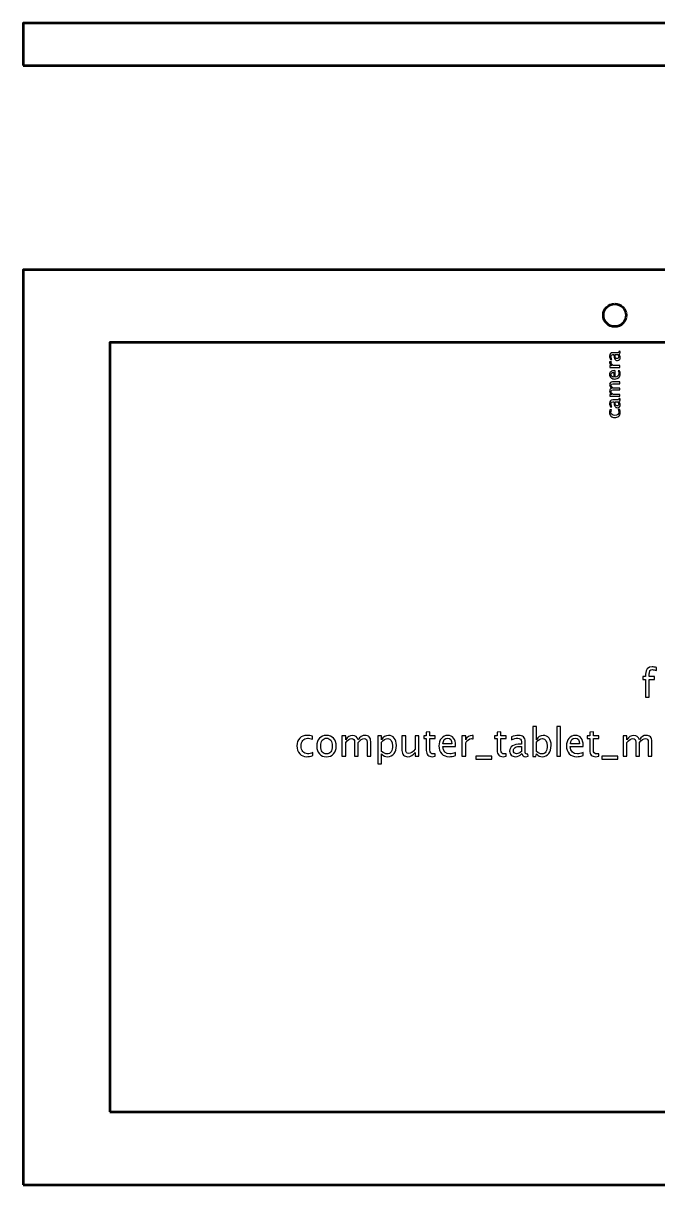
# Model space of a CAD drawing. Header units: centimetres. Extents: x -69 to 69, y -115 to 104.
# Drawn here: x -58.1 to -44.15, y 25.95 to 51.47 of the extents above; entities that cross this region are included whole.
import ezdxf

# ---------------------------------------------------------------- set-up
doc = ezdxf.new("R2010")
doc.units = ezdxf.units.CM
doc.header["$MEASUREMENT"] = 0
doc.layers.add('Layer 1', color=7, linetype='Continuous')

msp = doc.modelspace()

# ---------------------------------------------------------------- linework, layer by layer
at = {"layer": 'Layer 1', "lineweight": 53}
for points in [[(-58.1, 50.535), (-28.9, 50.535), (-28.9, 51.465), (-58.1, 51.465), (-58.1, 50.535)], [(-58.1, 25.95), (-28.9, 25.95), (-28.9, 46.05), (-58.1, 46.05), (-58.1, 25.95)], [(-56.2, 27.55), (-30.8, 27.55), (-30.8, 44.45), (-56.2, 44.45), (-56.2, 27.55)]]:
    msp.add_lwpolyline(points, close=True, dxfattribs=at)
msp.add_ellipse((-45.1, 45.05), major_axis=(0, 0.25), ratio=1, dxfattribs=at)
at = {"layer": 'Layer 1'}
for points, knots in [([(-45.0128, 44.19222), (-44.99037, 44.16781), (-44.97915, 44.14431), (-44.97915, 44.12173), (-44.97915, 44.12173), (-44.97915, 44.10318), (-44.98494, 44.08773), (-44.99658, 44.07552), (-44.99658, 44.07552), (-45.00822, 44.06324), (-45.02289, 44.05711), (-45.0406, 44.05711), (-45.0406, 44.05711), (-45.06509, 44.05711), (-45.08392, 44.06741), (-45.09705, 44.08801), (-45.09705, 44.08801), (-45.11017, 44.10861), (-45.11673, 44.13817), (-45.11673, 44.1767), (-45.11673, 44.1767), (-45.11673, 44.1767), (-45.11673, 44.18622), (-45.11673, 44.18622), (-45.11673, 44.18622), (-45.11673, 44.18622), (-45.14375, 44.18622), (-45.14375, 44.18622), (-45.14375, 44.18622), (-45.16979, 44.18622), (-45.18277, 44.17268), (-45.18277, 44.14551), (-45.18277, 44.14551), (-45.18277, 44.12449), (-45.17614, 44.10149), (-45.16288, 44.07658), (-45.16288, 44.07658), (-45.16288, 44.07658), (-45.19632, 44.07658), (-45.19632, 44.07658), (-45.19632, 44.07658), (-45.20761, 44.10396), (-45.21325, 44.12978), (-45.21325, 44.15398), (-45.21325, 44.15398), (-45.21325, 44.17888), (-45.20761, 44.1973), (-45.19625, 44.20908), (-45.19625, 44.20908), (-45.18489, 44.22094), (-45.16739, 44.22686), (-45.14375, 44.22686), (-45.14375, 44.22686), (-45.14375, 44.22686), (-45.04237, 44.22686), (-45.04237, 44.22686), (-45.04237, 44.22686), (-45.01915, 44.22686), (-45.00751, 44.23399), (-45.00751, 44.24831), (-45.00751, 44.24831), (-45.00751, 44.25007), (-45.0078, 44.25268), (-45.00836, 44.25614), (-45.00836, 44.25614), (-45.00836, 44.25614), (-44.98578, 44.25903), (-44.98578, 44.25903), (-44.98578, 44.25903), (-44.98134, 44.24979), (-44.97915, 44.23963), (-44.97915, 44.22848), (-44.97915, 44.22848), (-44.97915, 44.20951), (-44.99037, 44.19744), (-45.0128, 44.19222)], [0, 0, 0, 0, 0.05, 0.05, 0.05, 0.05, 0.1, 0.1, 0.1, 0.1, 0.15, 0.15, 0.15, 0.15, 0.2, 0.2, 0.2, 0.2, 0.25, 0.25, 0.25, 0.25, 0.3, 0.3, 0.3, 0.3, 0.35, 0.35, 0.35, 0.35, 0.4, 0.4, 0.4, 0.4, 0.45, 0.45, 0.45, 0.45, 0.5, 0.5, 0.5, 0.5, 0.55, 0.55, 0.55, 0.55, 0.6, 0.6, 0.6, 0.6, 0.65, 0.65, 0.65, 0.65, 0.7, 0.7, 0.7, 0.7, 0.75, 0.75, 0.75, 0.75, 0.8, 0.8, 0.8, 0.8, 0.85, 0.85, 0.85, 0.85, 0.9, 0.9, 0.9, 0.9, 1, 1, 1, 1]), ([(-45.03496, 44.18622), (-45.03496, 44.18622), (-45.0926, 44.18622), (-45.0926, 44.18622), (-45.0926, 44.18622), (-45.0926, 44.18622), (-45.09303, 44.17317), (-45.09303, 44.17317), (-45.09303, 44.17317), (-45.09303, 44.15059), (-45.08886, 44.13239), (-45.08054, 44.11849), (-45.08054, 44.11849), (-45.07214, 44.10466), (-45.06106, 44.09775), (-45.04724, 44.09775), (-45.04724, 44.09775), (-45.03757, 44.09775), (-45.02931, 44.1012), (-45.02261, 44.10805), (-45.02261, 44.10805), (-45.01591, 44.11496), (-45.01259, 44.12336), (-45.01259, 44.13331), (-45.01259, 44.13331), (-45.01259, 44.15024), (-45.02007, 44.16788), (-45.03496, 44.18622)], [0, 0, 0, 0, 0.125, 0.125, 0.125, 0.125, 0.25, 0.25, 0.25, 0.25, 0.375, 0.375, 0.375, 0.375, 0.5, 0.5, 0.5, 0.5, 0.625, 0.625, 0.625, 0.625, 0.75, 0.75, 0.75, 0.75, 1, 1, 1, 1]), ([(-44.98423, 43.90337), (-44.98423, 43.90337), (-45.20859, 43.90337), (-45.20859, 43.90337), (-45.20859, 43.90337), (-45.20859, 43.90337), (-45.20859, 43.94401), (-45.20859, 43.94401), (-45.20859, 43.94401), (-45.20859, 43.94401), (-45.16619, 43.94401), (-45.16619, 43.94401), (-45.16619, 43.94401), (-45.19759, 43.96017), (-45.21325, 43.98359), (-45.21325, 44.01435), (-45.21325, 44.01435), (-45.21325, 44.01852), (-45.2129, 44.02289), (-45.21219, 44.02741), (-45.21219, 44.02741), (-45.21219, 44.02741), (-45.17416, 44.02741), (-45.17416, 44.02741), (-45.17416, 44.02741), (-45.17649, 44.02035), (-45.17769, 44.01414), (-45.17769, 44.00878), (-45.17769, 44.00878), (-45.17769, 43.98296), (-45.16245, 43.96137), (-45.1319, 43.94401), (-45.1319, 43.94401), (-45.1319, 43.94401), (-44.98423, 43.94401), (-44.98423, 43.94401), (-44.98423, 43.94401), (-44.98423, 43.94401), (-44.98423, 43.90337), (-44.98423, 43.90337)], [0, 0, 0, 0, 0.09090909, 0.09090909, 0.09090909, 0.09090909, 0.18181818, 0.18181818, 0.18181818, 0.18181818, 0.27272727, 0.27272727, 0.27272727, 0.27272727, 0.36363636, 0.36363636, 0.36363636, 0.36363636, 0.45454545, 0.45454545, 0.45454545, 0.45454545, 0.54545455, 0.54545455, 0.54545455, 0.54545455, 0.63636364, 0.63636364, 0.63636364, 0.63636364, 0.72727273, 0.72727273, 0.72727273, 0.72727273, 0.81818182, 0.81818182, 0.81818182, 0.81818182, 1, 1, 1, 1]), ([(-44.99143, 43.83218), (-44.98324, 43.80487), (-44.97915, 43.78152), (-44.97915, 43.76204), (-44.97915, 43.76204), (-44.97915, 43.72881), (-44.99016, 43.70179), (-45.0121, 43.68098), (-45.0121, 43.68098), (-45.03404, 43.66016), (-45.06248, 43.64972), (-45.09747, 43.64972), (-45.09747, 43.64972), (-45.13141, 43.64972), (-45.15928, 43.65889), (-45.18108, 43.67731), (-45.18108, 43.67731), (-45.20281, 43.69572), (-45.21367, 43.71929), (-45.21367, 43.748), (-45.21367, 43.748), (-45.21367, 43.77517), (-45.20401, 43.79619), (-45.18468, 43.81101), (-45.18468, 43.81101), (-45.16534, 43.82583), (-45.13797, 43.83323), (-45.10248, 43.83323), (-45.10248, 43.83323), (-45.10248, 43.83323), (-45.09006, 43.83302), (-45.09006, 43.83302), (-45.09006, 43.83302), (-45.09006, 43.83302), (-45.09006, 43.69121), (-45.09006, 43.69121), (-45.09006, 43.69121), (-45.03644, 43.69713), (-45.00963, 43.72331), (-45.00963, 43.76966), (-45.00963, 43.76966), (-45.00963, 43.78667), (-45.01443, 43.80748), (-45.02402, 43.83218), (-45.02402, 43.83218), (-45.02402, 43.83218), (-44.99143, 43.83218), (-44.99143, 43.83218)], [0, 0, 0, 0, 0.07692308, 0.07692308, 0.07692308, 0.07692308, 0.15384615, 0.15384615, 0.15384615, 0.15384615, 0.23076923, 0.23076923, 0.23076923, 0.23076923, 0.30769231, 0.30769231, 0.30769231, 0.30769231, 0.38461538, 0.38461538, 0.38461538, 0.38461538, 0.46153846, 0.46153846, 0.46153846, 0.46153846, 0.53846154, 0.53846154, 0.53846154, 0.53846154, 0.61538462, 0.61538462, 0.61538462, 0.61538462, 0.69230769, 0.69230769, 0.69230769, 0.69230769, 0.76923077, 0.76923077, 0.76923077, 0.76923077, 0.84615385, 0.84615385, 0.84615385, 0.84615385, 1, 1, 1, 1]), ([(-45.12054, 43.69332), (-45.12054, 43.69332), (-45.12054, 43.79238), (-45.12054, 43.79238), (-45.12054, 43.79238), (-45.16231, 43.79238), (-45.1832, 43.77679), (-45.1832, 43.74567), (-45.1832, 43.74567), (-45.1832, 43.71435), (-45.16231, 43.69692), (-45.12054, 43.69332)], [0, 0, 0, 0, 0.25, 0.25, 0.25, 0.25, 0.5, 0.5, 0.5, 0.5, 1, 1, 1, 1]), ([(-44.98423, 43.27225), (-44.98423, 43.27225), (-45.20859, 43.27225), (-45.20859, 43.27225), (-45.20859, 43.27225), (-45.20859, 43.27225), (-45.20859, 43.31289), (-45.20859, 43.31289), (-45.20859, 43.31289), (-45.20859, 43.31289), (-45.16619, 43.31289), (-45.16619, 43.31289), (-45.16619, 43.31289), (-45.19759, 43.33272), (-45.21325, 43.35812), (-45.21325, 43.38923), (-45.21325, 43.38923), (-45.21325, 43.41922), (-45.19759, 43.43961), (-45.16619, 43.45047), (-45.16619, 43.45047), (-45.19787, 43.46973), (-45.21367, 43.49485), (-45.21367, 43.52568), (-45.21367, 43.52568), (-45.21367, 43.54537), (-45.20789, 43.56068), (-45.19625, 43.57161), (-45.19625, 43.57161), (-45.18461, 43.58255), (-45.16831, 43.58805), (-45.14735, 43.58805), (-45.14735, 43.58805), (-45.14735, 43.58805), (-44.98423, 43.58805), (-44.98423, 43.58805), (-44.98423, 43.58805), (-44.98423, 43.58805), (-44.98423, 43.54741), (-44.98423, 43.54741), (-44.98423, 43.54741), (-44.98423, 43.54741), (-45.14065, 43.54741), (-45.14065, 43.54741), (-45.14065, 43.54741), (-45.16619, 43.54741), (-45.17896, 43.53725), (-45.17896, 43.51693), (-45.17896, 43.51693), (-45.17896, 43.49584), (-45.16407, 43.47368), (-45.13423, 43.45047), (-45.13423, 43.45047), (-45.13423, 43.45047), (-44.98423, 43.45047), (-44.98423, 43.45047), (-44.98423, 43.45047), (-44.98423, 43.45047), (-44.98423, 43.40983), (-44.98423, 43.40983), (-44.98423, 43.40983), (-44.98423, 43.40983), (-45.14079, 43.40983), (-45.14079, 43.40983), (-45.14079, 43.40983), (-45.16654, 43.40983), (-45.17939, 43.39953), (-45.17939, 43.37886), (-45.17939, 43.37886), (-45.17939, 43.35833), (-45.16443, 43.33631), (-45.13444, 43.31289), (-45.13444, 43.31289), (-45.13444, 43.31289), (-44.98423, 43.31289), (-44.98423, 43.31289), (-44.98423, 43.31289), (-44.98423, 43.31289), (-44.98423, 43.27225), (-44.98423, 43.27225)], [0, 0, 0, 0, 0.04761905, 0.04761905, 0.04761905, 0.04761905, 0.0952381, 0.0952381, 0.0952381, 0.0952381, 0.14285714, 0.14285714, 0.14285714, 0.14285714, 0.19047619, 0.19047619, 0.19047619, 0.19047619, 0.23809524, 0.23809524, 0.23809524, 0.23809524, 0.28571429, 0.28571429, 0.28571429, 0.28571429, 0.33333333, 0.33333333, 0.33333333, 0.33333333, 0.38095238, 0.38095238, 0.38095238, 0.38095238, 0.42857143, 0.42857143, 0.42857143, 0.42857143, 0.47619048, 0.47619048, 0.47619048, 0.47619048, 0.52380952, 0.52380952, 0.52380952, 0.52380952, 0.57142857, 0.57142857, 0.57142857, 0.57142857, 0.61904762, 0.61904762, 0.61904762, 0.61904762, 0.66666667, 0.66666667, 0.66666667, 0.66666667, 0.71428571, 0.71428571, 0.71428571, 0.71428571, 0.76190476, 0.76190476, 0.76190476, 0.76190476, 0.80952381, 0.80952381, 0.80952381, 0.80952381, 0.85714286, 0.85714286, 0.85714286, 0.85714286, 0.9047619, 0.9047619, 0.9047619, 0.9047619, 1, 1, 1, 1]), ([(-45.0128, 43.15414), (-44.99037, 43.12973), (-44.97915, 43.10623), (-44.97915, 43.08365), (-44.97915, 43.08365), (-44.97915, 43.0651), (-44.98494, 43.04965), (-44.99658, 43.03744), (-44.99658, 43.03744), (-45.00822, 43.02516), (-45.02289, 43.01903), (-45.0406, 43.01903), (-45.0406, 43.01903), (-45.06509, 43.01903), (-45.08392, 43.02933), (-45.09705, 43.04993), (-45.09705, 43.04993), (-45.11017, 43.07053), (-45.11673, 43.10009), (-45.11673, 43.13862), (-45.11673, 43.13862), (-45.11673, 43.13862), (-45.11673, 43.14814), (-45.11673, 43.14814), (-45.11673, 43.14814), (-45.11673, 43.14814), (-45.14375, 43.14814), (-45.14375, 43.14814), (-45.14375, 43.14814), (-45.16979, 43.14814), (-45.18277, 43.1346), (-45.18277, 43.10743), (-45.18277, 43.10743), (-45.18277, 43.08641), (-45.17614, 43.06341), (-45.16288, 43.0385), (-45.16288, 43.0385), (-45.16288, 43.0385), (-45.19632, 43.0385), (-45.19632, 43.0385), (-45.19632, 43.0385), (-45.20761, 43.06588), (-45.21325, 43.0917), (-45.21325, 43.1159), (-45.21325, 43.1159), (-45.21325, 43.1408), (-45.20761, 43.15922), (-45.19625, 43.171), (-45.19625, 43.171), (-45.18489, 43.18286), (-45.16739, 43.18878), (-45.14375, 43.18878), (-45.14375, 43.18878), (-45.14375, 43.18878), (-45.04237, 43.18878), (-45.04237, 43.18878), (-45.04237, 43.18878), (-45.01915, 43.18878), (-45.00751, 43.19591), (-45.00751, 43.21023), (-45.00751, 43.21023), (-45.00751, 43.21199), (-45.0078, 43.2146), (-45.00836, 43.21806), (-45.00836, 43.21806), (-45.00836, 43.21806), (-44.98578, 43.22095), (-44.98578, 43.22095), (-44.98578, 43.22095), (-44.98134, 43.21171), (-44.97915, 43.20155), (-44.97915, 43.1904), (-44.97915, 43.1904), (-44.97915, 43.17143), (-44.99037, 43.15936), (-45.0128, 43.15414)], [0, 0, 0, 0, 0.05, 0.05, 0.05, 0.05, 0.1, 0.1, 0.1, 0.1, 0.15, 0.15, 0.15, 0.15, 0.2, 0.2, 0.2, 0.2, 0.25, 0.25, 0.25, 0.25, 0.3, 0.3, 0.3, 0.3, 0.35, 0.35, 0.35, 0.35, 0.4, 0.4, 0.4, 0.4, 0.45, 0.45, 0.45, 0.45, 0.5, 0.5, 0.5, 0.5, 0.55, 0.55, 0.55, 0.55, 0.6, 0.6, 0.6, 0.6, 0.65, 0.65, 0.65, 0.65, 0.7, 0.7, 0.7, 0.7, 0.75, 0.75, 0.75, 0.75, 0.8, 0.8, 0.8, 0.8, 0.85, 0.85, 0.85, 0.85, 0.9, 0.9, 0.9, 0.9, 1, 1, 1, 1]), ([(-45.03496, 43.14814), (-45.03496, 43.14814), (-45.0926, 43.14814), (-45.0926, 43.14814), (-45.0926, 43.14814), (-45.0926, 43.14814), (-45.09303, 43.13509), (-45.09303, 43.13509), (-45.09303, 43.13509), (-45.09303, 43.11251), (-45.08886, 43.09431), (-45.08054, 43.08041), (-45.08054, 43.08041), (-45.07214, 43.06658), (-45.06106, 43.05967), (-45.04724, 43.05967), (-45.04724, 43.05967), (-45.03757, 43.05967), (-45.02931, 43.06312), (-45.02261, 43.06997), (-45.02261, 43.06997), (-45.01591, 43.07688), (-45.01259, 43.08528), (-45.01259, 43.09523), (-45.01259, 43.09523), (-45.01259, 43.11216), (-45.02007, 43.1298), (-45.03496, 43.14814)], [0, 0, 0, 0, 0.125, 0.125, 0.125, 0.125, 0.25, 0.25, 0.25, 0.25, 0.375, 0.375, 0.375, 0.375, 0.5, 0.5, 0.5, 0.5, 0.625, 0.625, 0.625, 0.625, 0.75, 0.75, 0.75, 0.75, 1, 1, 1, 1]), ([(-44.991, 42.97747), (-44.9831, 42.95115), (-44.97915, 42.92843), (-44.97915, 42.90931), (-44.97915, 42.90931), (-44.97915, 42.87897), (-44.99037, 42.85385), (-45.01273, 42.83389), (-45.01273, 42.83389), (-45.03517, 42.81392), (-45.06346, 42.8039), (-45.09754, 42.8039), (-45.09754, 42.8039), (-45.13395, 42.8039), (-45.16238, 42.81378), (-45.1827, 42.83353), (-45.1827, 42.83353), (-45.20309, 42.85329), (-45.21325, 42.88088), (-45.21325, 42.91629), (-45.21325, 42.91629), (-45.21325, 42.93372), (-45.21085, 42.95334), (-45.20605, 42.97493), (-45.20605, 42.97493), (-45.20605, 42.97493), (-45.17177, 42.97493), (-45.17177, 42.97493), (-45.17177, 42.97493), (-45.17854, 42.95199), (-45.18193, 42.9333), (-45.18193, 42.9189), (-45.18193, 42.9189), (-45.18193, 42.89802), (-45.17409, 42.8813), (-45.1585, 42.86881), (-45.1585, 42.86881), (-45.14291, 42.85632), (-45.12209, 42.85004), (-45.09613, 42.85004), (-45.09613, 42.85004), (-45.07094, 42.85004), (-45.05062, 42.85653), (-45.03503, 42.86945), (-45.03503, 42.86945), (-45.01951, 42.88236), (-45.01175, 42.89922), (-45.01175, 42.92017), (-45.01175, 42.92017), (-45.01175, 42.93873), (-45.01654, 42.95778), (-45.02614, 42.97747), (-45.02614, 42.97747), (-45.02614, 42.97747), (-44.991, 42.97747), (-44.991, 42.97747)], [0, 0, 0, 0, 0.06666667, 0.06666667, 0.06666667, 0.06666667, 0.13333333, 0.13333333, 0.13333333, 0.13333333, 0.2, 0.2, 0.2, 0.2, 0.26666667, 0.26666667, 0.26666667, 0.26666667, 0.33333333, 0.33333333, 0.33333333, 0.33333333, 0.4, 0.4, 0.4, 0.4, 0.46666667, 0.46666667, 0.46666667, 0.46666667, 0.53333333, 0.53333333, 0.53333333, 0.53333333, 0.6, 0.6, 0.6, 0.6, 0.66666667, 0.66666667, 0.66666667, 0.66666667, 0.73333333, 0.73333333, 0.73333333, 0.73333333, 0.8, 0.8, 0.8, 0.8, 0.86666667, 0.86666667, 0.86666667, 0.86666667, 1, 1, 1, 1]), ([(-44.42153, 36.6638), (-44.42153, 36.6638), (-44.42153, 37.05157), (-44.42153, 37.05157), (-44.42153, 37.05157), (-44.42153, 37.05157), (-44.48517, 37.05157), (-44.48517, 37.05157), (-44.48517, 37.05157), (-44.48517, 37.05157), (-44.48517, 37.11254), (-44.48517, 37.11254), (-44.48517, 37.11254), (-44.48517, 37.11254), (-44.42153, 37.11254), (-44.42153, 37.11254), (-44.42153, 37.11254), (-44.42153, 37.11254), (-44.42153, 37.1663), (-44.42153, 37.1663), (-44.42153, 37.1663), (-44.42153, 37.27326), (-44.3727, 37.32674), (-44.27506, 37.32674), (-44.27506, 37.32674), (-44.24768, 37.32674), (-44.21664, 37.32223), (-44.18192, 37.3132), (-44.18192, 37.3132), (-44.18192, 37.3132), (-44.18192, 37.248), (-44.18192, 37.248), (-44.18192, 37.248), (-44.21875, 37.25986), (-44.24824, 37.26578), (-44.2704, 37.26578), (-44.2704, 37.26578), (-44.29735, 37.26578), (-44.3157, 37.25943), (-44.32543, 37.24659), (-44.32543, 37.24659), (-44.33531, 37.23375), (-44.34025, 37.2099), (-44.34025, 37.17505), (-44.34025, 37.17505), (-44.34025, 37.17505), (-44.34025, 37.11254), (-44.34025, 37.11254), (-44.34025, 37.11254), (-44.34025, 37.11254), (-44.2275, 37.11254), (-44.2275, 37.11254), (-44.2275, 37.11254), (-44.2275, 37.11254), (-44.2275, 37.05157), (-44.2275, 37.05157), (-44.2275, 37.05157), (-44.2275, 37.05157), (-44.34025, 37.05157), (-44.34025, 37.05157), (-44.34025, 37.05157), (-44.34025, 37.05157), (-44.34025, 36.6638), (-44.34025, 36.6638), (-44.34025, 36.6638), (-44.34025, 36.6638), (-44.42153, 36.6638), (-44.42153, 36.6638)], [0, 0, 0, 0, 0.05555556, 0.05555556, 0.05555556, 0.05555556, 0.11111111, 0.11111111, 0.11111111, 0.11111111, 0.16666667, 0.16666667, 0.16666667, 0.16666667, 0.22222222, 0.22222222, 0.22222222, 0.22222222, 0.27777778, 0.27777778, 0.27777778, 0.27777778, 0.33333333, 0.33333333, 0.33333333, 0.33333333, 0.38888889, 0.38888889, 0.38888889, 0.38888889, 0.44444444, 0.44444444, 0.44444444, 0.44444444, 0.5, 0.5, 0.5, 0.5, 0.55555556, 0.55555556, 0.55555556, 0.55555556, 0.61111111, 0.61111111, 0.61111111, 0.61111111, 0.66666667, 0.66666667, 0.66666667, 0.66666667, 0.72222222, 0.72222222, 0.72222222, 0.72222222, 0.77777778, 0.77777778, 0.77777778, 0.77777778, 0.83333333, 0.83333333, 0.83333333, 0.83333333, 0.88888889, 0.88888889, 0.88888889, 0.88888889, 1, 1, 1, 1]), ([(-46.90278, 35.35768), (-46.90278, 35.35768), (-46.90278, 36.01554), (-46.90278, 36.01554), (-46.90278, 36.01554), (-46.90278, 36.01554), (-46.8215, 36.01554), (-46.8215, 36.01554), (-46.8215, 36.01554), (-46.8215, 36.01554), (-46.8215, 35.72669), (-46.8215, 35.72669), (-46.8215, 35.72669), (-46.7882, 35.78948), (-46.7381, 35.82081), (-46.67136, 35.82081), (-46.67136, 35.82081), (-46.61731, 35.82081), (-46.57484, 35.80119), (-46.54379, 35.76182), (-46.54379, 35.76182), (-46.51275, 35.72245), (-46.49722, 35.66869), (-46.49722, 35.60053), (-46.49722, 35.60053), (-46.49722, 35.52631), (-46.51486, 35.46634), (-46.55, 35.4209), (-46.55, 35.4209), (-46.58514, 35.37532), (-46.63142, 35.3526), (-46.68871, 35.3526), (-46.68871, 35.3526), (-46.74191, 35.3526), (-46.78622, 35.37292), (-46.8215, 35.4137), (-46.8215, 35.4137), (-46.8215, 35.4137), (-46.83138, 35.35768), (-46.83138, 35.35768), (-46.83138, 35.35768), (-46.83138, 35.35768), (-46.90278, 35.35768), (-46.90278, 35.35768)], [0, 0, 0, 0, 0.08333333, 0.08333333, 0.08333333, 0.08333333, 0.16666667, 0.16666667, 0.16666667, 0.16666667, 0.25, 0.25, 0.25, 0.25, 0.33333333, 0.33333333, 0.33333333, 0.33333333, 0.41666667, 0.41666667, 0.41666667, 0.41666667, 0.5, 0.5, 0.5, 0.5, 0.58333333, 0.58333333, 0.58333333, 0.58333333, 0.66666667, 0.66666667, 0.66666667, 0.66666667, 0.75, 0.75, 0.75, 0.75, 0.83333333, 0.83333333, 0.83333333, 0.83333333, 1, 1, 1, 1]), ([(-46.36994, 35.36276), (-46.36994, 35.36276), (-46.36994, 36.01554), (-46.36994, 36.01554), (-46.36994, 36.01554), (-46.36994, 36.01554), (-46.28866, 36.01554), (-46.28866, 36.01554), (-46.28866, 36.01554), (-46.28866, 36.01554), (-46.28866, 35.36276), (-46.28866, 35.36276), (-46.28866, 35.36276), (-46.28866, 35.36276), (-46.36994, 35.36276), (-46.36994, 35.36276)], [0, 0, 0, 0, 0.2, 0.2, 0.2, 0.2, 0.4, 0.4, 0.4, 0.4, 0.6, 0.6, 0.6, 0.6, 1, 1, 1, 1]), ([(-51.73615, 35.37631), (-51.78878, 35.3605), (-51.83422, 35.3526), (-51.87246, 35.3526), (-51.87246, 35.3526), (-51.93314, 35.3526), (-51.98337, 35.37504), (-52.02331, 35.41977), (-52.02331, 35.41977), (-52.06324, 35.46464), (-52.08328, 35.52123), (-52.08328, 35.58939), (-52.08328, 35.58939), (-52.08328, 35.6622), (-52.06352, 35.71907), (-52.02401, 35.75971), (-52.02401, 35.75971), (-51.9845, 35.80049), (-51.92933, 35.82081), (-51.85849, 35.82081), (-51.85849, 35.82081), (-51.82363, 35.82081), (-51.78441, 35.81601), (-51.74123, 35.80642), (-51.74123, 35.80642), (-51.74123, 35.80642), (-51.74123, 35.73783), (-51.74123, 35.73783), (-51.74123, 35.73783), (-51.78709, 35.75138), (-51.82448, 35.75815), (-51.85327, 35.75815), (-51.85327, 35.75815), (-51.89504, 35.75815), (-51.92848, 35.74249), (-51.95346, 35.71131), (-51.95346, 35.71131), (-51.97843, 35.68012), (-51.99099, 35.63849), (-51.99099, 35.58656), (-51.99099, 35.58656), (-51.99099, 35.53619), (-51.97801, 35.49555), (-51.95219, 35.46436), (-51.95219, 35.46436), (-51.92636, 35.43332), (-51.89264, 35.41779), (-51.85073, 35.41779), (-51.85073, 35.41779), (-51.81362, 35.41779), (-51.77552, 35.42739), (-51.73615, 35.44658), (-51.73615, 35.44658), (-51.73615, 35.44658), (-51.73615, 35.37631), (-51.73615, 35.37631)], [0, 0, 0, 0, 0.06666667, 0.06666667, 0.06666667, 0.06666667, 0.13333333, 0.13333333, 0.13333333, 0.13333333, 0.2, 0.2, 0.2, 0.2, 0.26666667, 0.26666667, 0.26666667, 0.26666667, 0.33333333, 0.33333333, 0.33333333, 0.33333333, 0.4, 0.4, 0.4, 0.4, 0.46666667, 0.46666667, 0.46666667, 0.46666667, 0.53333333, 0.53333333, 0.53333333, 0.53333333, 0.6, 0.6, 0.6, 0.6, 0.66666667, 0.66666667, 0.66666667, 0.66666667, 0.73333333, 0.73333333, 0.73333333, 0.73333333, 0.8, 0.8, 0.8, 0.8, 0.86666667, 0.86666667, 0.86666667, 0.86666667, 1, 1, 1, 1]), ([(-51.43543, 35.3526), (-51.50133, 35.3526), (-51.55354, 35.37363), (-51.59193, 35.41568), (-51.59193, 35.41568), (-51.63045, 35.45773), (-51.64964, 35.51488), (-51.64964, 35.58699), (-51.64964, 35.58699), (-51.64964, 35.65895), (-51.63045, 35.71596), (-51.59193, 35.75787), (-51.59193, 35.75787), (-51.55354, 35.79978), (-51.50133, 35.82081), (-51.43543, 35.82081), (-51.43543, 35.82081), (-51.36953, 35.82081), (-51.31732, 35.79978), (-51.27894, 35.75787), (-51.27894, 35.75787), (-51.24042, 35.71596), (-51.22122, 35.65895), (-51.22122, 35.58699), (-51.22122, 35.58699), (-51.22122, 35.51488), (-51.24042, 35.45773), (-51.27894, 35.41568), (-51.27894, 35.41568), (-51.31732, 35.37363), (-51.36953, 35.3526), (-51.43543, 35.3526)], [0, 0, 0, 0, 0.11111111, 0.11111111, 0.11111111, 0.11111111, 0.22222222, 0.22222222, 0.22222222, 0.22222222, 0.33333333, 0.33333333, 0.33333333, 0.33333333, 0.44444444, 0.44444444, 0.44444444, 0.44444444, 0.55555556, 0.55555556, 0.55555556, 0.55555556, 0.66666667, 0.66666667, 0.66666667, 0.66666667, 0.77777778, 0.77777778, 0.77777778, 0.77777778, 1, 1, 1, 1]), ([(-51.43557, 35.41356), (-51.39536, 35.41356), (-51.36403, 35.42866), (-51.34173, 35.459), (-51.34173, 35.459), (-51.31958, 35.4892), (-51.30843, 35.53195), (-51.30843, 35.58699), (-51.30843, 35.58699), (-51.30843, 35.64188), (-51.31958, 35.68449), (-51.34173, 35.71469), (-51.34173, 35.71469), (-51.36403, 35.74475), (-51.39536, 35.75985), (-51.43557, 35.75985), (-51.43557, 35.75985), (-51.47593, 35.75985), (-51.50726, 35.74475), (-51.52927, 35.71469), (-51.52927, 35.71469), (-51.55143, 35.68449), (-51.56243, 35.64188), (-51.56243, 35.58699), (-51.56243, 35.58699), (-51.56243, 35.53195), (-51.55143, 35.4892), (-51.52927, 35.459), (-51.52927, 35.459), (-51.50726, 35.42866), (-51.47593, 35.41356), (-51.43557, 35.41356)], [0, 0, 0, 0, 0.11111111, 0.11111111, 0.11111111, 0.11111111, 0.22222222, 0.22222222, 0.22222222, 0.22222222, 0.33333333, 0.33333333, 0.33333333, 0.33333333, 0.44444444, 0.44444444, 0.44444444, 0.44444444, 0.55555556, 0.55555556, 0.55555556, 0.55555556, 0.66666667, 0.66666667, 0.66666667, 0.66666667, 0.77777778, 0.77777778, 0.77777778, 0.77777778, 1, 1, 1, 1]), ([(-51.09394, 35.36276), (-51.09394, 35.36276), (-51.09394, 35.8115), (-51.09394, 35.8115), (-51.09394, 35.8115), (-51.09394, 35.8115), (-51.01266, 35.8115), (-51.01266, 35.8115), (-51.01266, 35.8115), (-51.01266, 35.8115), (-51.01266, 35.72669), (-51.01266, 35.72669), (-51.01266, 35.72669), (-50.97301, 35.78948), (-50.92221, 35.82081), (-50.85998, 35.82081), (-50.85998, 35.82081), (-50.8, 35.82081), (-50.75922, 35.78948), (-50.73749, 35.72669), (-50.73749, 35.72669), (-50.69897, 35.79005), (-50.64873, 35.82166), (-50.58707, 35.82166), (-50.58707, 35.82166), (-50.5477, 35.82166), (-50.51708, 35.81008), (-50.4952, 35.7868), (-50.4952, 35.7868), (-50.47333, 35.76352), (-50.46232, 35.73092), (-50.46232, 35.68901), (-50.46232, 35.68901), (-50.46232, 35.68901), (-50.46232, 35.36276), (-50.46232, 35.36276), (-50.46232, 35.36276), (-50.46232, 35.36276), (-50.5436, 35.36276), (-50.5436, 35.36276), (-50.5436, 35.36276), (-50.5436, 35.36276), (-50.5436, 35.6756), (-50.5436, 35.6756), (-50.5436, 35.6756), (-50.5436, 35.72669), (-50.56392, 35.75223), (-50.60456, 35.75223), (-50.60456, 35.75223), (-50.64676, 35.75223), (-50.69107, 35.72245), (-50.73749, 35.66276), (-50.73749, 35.66276), (-50.73749, 35.66276), (-50.73749, 35.36276), (-50.73749, 35.36276), (-50.73749, 35.36276), (-50.73749, 35.36276), (-50.81877, 35.36276), (-50.81877, 35.36276), (-50.81877, 35.36276), (-50.81877, 35.36276), (-50.81877, 35.67589), (-50.81877, 35.67589), (-50.81877, 35.67589), (-50.81877, 35.72739), (-50.83937, 35.75307), (-50.88072, 35.75307), (-50.88072, 35.75307), (-50.92178, 35.75307), (-50.96581, 35.72316), (-51.01266, 35.66319), (-51.01266, 35.66319), (-51.01266, 35.66319), (-51.01266, 35.36276), (-51.01266, 35.36276), (-51.01266, 35.36276), (-51.01266, 35.36276), (-51.09394, 35.36276), (-51.09394, 35.36276)], [0, 0, 0, 0, 0.04761905, 0.04761905, 0.04761905, 0.04761905, 0.0952381, 0.0952381, 0.0952381, 0.0952381, 0.14285714, 0.14285714, 0.14285714, 0.14285714, 0.19047619, 0.19047619, 0.19047619, 0.19047619, 0.23809524, 0.23809524, 0.23809524, 0.23809524, 0.28571429, 0.28571429, 0.28571429, 0.28571429, 0.33333333, 0.33333333, 0.33333333, 0.33333333, 0.38095238, 0.38095238, 0.38095238, 0.38095238, 0.42857143, 0.42857143, 0.42857143, 0.42857143, 0.47619048, 0.47619048, 0.47619048, 0.47619048, 0.52380952, 0.52380952, 0.52380952, 0.52380952, 0.57142857, 0.57142857, 0.57142857, 0.57142857, 0.61904762, 0.61904762, 0.61904762, 0.61904762, 0.66666667, 0.66666667, 0.66666667, 0.66666667, 0.71428571, 0.71428571, 0.71428571, 0.71428571, 0.76190476, 0.76190476, 0.76190476, 0.76190476, 0.80952381, 0.80952381, 0.80952381, 0.80952381, 0.85714286, 0.85714286, 0.85714286, 0.85714286, 0.9047619, 0.9047619, 0.9047619, 0.9047619, 1, 1, 1, 1]), ([(-50.30343, 35.19935), (-50.30343, 35.19935), (-50.30343, 35.8115), (-50.30343, 35.8115), (-50.30343, 35.8115), (-50.30343, 35.8115), (-50.22215, 35.8115), (-50.22215, 35.8115), (-50.22215, 35.8115), (-50.22215, 35.8115), (-50.22215, 35.72669), (-50.22215, 35.72669), (-50.22215, 35.72669), (-50.18885, 35.78948), (-50.13875, 35.82081), (-50.07201, 35.82081), (-50.07201, 35.82081), (-50.01796, 35.82081), (-49.97549, 35.80119), (-49.94444, 35.76182), (-49.94444, 35.76182), (-49.9134, 35.72245), (-49.89787, 35.66869), (-49.89787, 35.60053), (-49.89787, 35.60053), (-49.89787, 35.52631), (-49.91551, 35.46634), (-49.95065, 35.4209), (-49.95065, 35.4209), (-49.98579, 35.37532), (-50.03207, 35.3526), (-50.08936, 35.3526), (-50.08936, 35.3526), (-50.14256, 35.3526), (-50.18687, 35.37292), (-50.22215, 35.4137), (-50.22215, 35.4137), (-50.22215, 35.4137), (-50.22215, 35.19935), (-50.22215, 35.19935), (-50.22215, 35.19935), (-50.22215, 35.19935), (-50.30343, 35.19935), (-50.30343, 35.19935)], [0, 0, 0, 0, 0.08333333, 0.08333333, 0.08333333, 0.08333333, 0.16666667, 0.16666667, 0.16666667, 0.16666667, 0.25, 0.25, 0.25, 0.25, 0.33333333, 0.33333333, 0.33333333, 0.33333333, 0.41666667, 0.41666667, 0.41666667, 0.41666667, 0.5, 0.5, 0.5, 0.5, 0.58333333, 0.58333333, 0.58333333, 0.58333333, 0.66666667, 0.66666667, 0.66666667, 0.66666667, 0.75, 0.75, 0.75, 0.75, 0.83333333, 0.83333333, 0.83333333, 0.83333333, 1, 1, 1, 1]), ([(-50.22215, 35.46972), (-50.18024, 35.43233), (-50.1403, 35.41356), (-50.10235, 35.41356), (-50.10235, 35.41356), (-50.06495, 35.41356), (-50.03602, 35.42922), (-50.0157, 35.46041), (-50.0157, 35.46041), (-49.99524, 35.49159), (-49.98508, 35.53548), (-49.98508, 35.59221), (-49.98508, 35.59221), (-49.98508, 35.69719), (-50.0198, 35.74969), (-50.08922, 35.74969), (-50.08922, 35.74969), (-50.13466, 35.74969), (-50.17897, 35.72513), (-50.22215, 35.67589), (-50.22215, 35.67589), (-50.22215, 35.67589), (-50.22215, 35.46972), (-50.22215, 35.46972)], [0, 0, 0, 0, 0.14285714, 0.14285714, 0.14285714, 0.14285714, 0.28571429, 0.28571429, 0.28571429, 0.28571429, 0.42857143, 0.42857143, 0.42857143, 0.42857143, 0.57142857, 0.57142857, 0.57142857, 0.57142857, 0.71428571, 0.71428571, 0.71428571, 0.71428571, 1, 1, 1, 1]), ([(-49.4895, 35.36276), (-49.4895, 35.36276), (-49.4895, 35.44714), (-49.4895, 35.44714), (-49.4895, 35.44714), (-49.53282, 35.38407), (-49.58545, 35.3526), (-49.64726, 35.3526), (-49.64726, 35.3526), (-49.68649, 35.3526), (-49.71767, 35.36488), (-49.74082, 35.38957), (-49.74082, 35.38957), (-49.7641, 35.41427), (-49.77567, 35.44743), (-49.77567, 35.48934), (-49.77567, 35.48934), (-49.77567, 35.48934), (-49.77567, 35.8115), (-49.77567, 35.8115), (-49.77567, 35.8115), (-49.77567, 35.8115), (-49.69439, 35.8115), (-49.69439, 35.8115), (-49.69439, 35.8115), (-49.69439, 35.8115), (-49.69439, 35.51587), (-49.69439, 35.51587), (-49.69439, 35.51587), (-49.69439, 35.48214), (-49.68945, 35.45829), (-49.67971, 35.44418), (-49.67971, 35.44418), (-49.66984, 35.42993), (-49.65347, 35.42287), (-49.63047, 35.42287), (-49.63047, 35.42287), (-49.58079, 35.42287), (-49.53366, 35.45547), (-49.4895, 35.52081), (-49.4895, 35.52081), (-49.4895, 35.52081), (-49.4895, 35.8115), (-49.4895, 35.8115), (-49.4895, 35.8115), (-49.4895, 35.8115), (-49.40821, 35.8115), (-49.40821, 35.8115), (-49.40821, 35.8115), (-49.40821, 35.8115), (-49.40821, 35.36276), (-49.40821, 35.36276), (-49.40821, 35.36276), (-49.40821, 35.36276), (-49.4895, 35.36276), (-49.4895, 35.36276)], [0, 0, 0, 0, 0.06666667, 0.06666667, 0.06666667, 0.06666667, 0.13333333, 0.13333333, 0.13333333, 0.13333333, 0.2, 0.2, 0.2, 0.2, 0.26666667, 0.26666667, 0.26666667, 0.26666667, 0.33333333, 0.33333333, 0.33333333, 0.33333333, 0.4, 0.4, 0.4, 0.4, 0.46666667, 0.46666667, 0.46666667, 0.46666667, 0.53333333, 0.53333333, 0.53333333, 0.53333333, 0.6, 0.6, 0.6, 0.6, 0.66666667, 0.66666667, 0.66666667, 0.66666667, 0.73333333, 0.73333333, 0.73333333, 0.73333333, 0.8, 0.8, 0.8, 0.8, 0.86666667, 0.86666667, 0.86666667, 0.86666667, 1, 1, 1, 1]), ([(-49.04443, 35.3629), (-49.06955, 35.35599), (-49.09142, 35.3526), (-49.1099, 35.3526), (-49.1099, 35.3526), (-49.15139, 35.3526), (-49.18371, 35.36445), (-49.20685, 35.38816), (-49.20685, 35.38816), (-49.23013, 35.41187), (-49.2417, 35.44475), (-49.2417, 35.48694), (-49.2417, 35.48694), (-49.2417, 35.48694), (-49.2417, 35.75053), (-49.2417, 35.75053), (-49.2417, 35.75053), (-49.2417, 35.75053), (-49.29787, 35.75053), (-49.29787, 35.75053), (-49.29787, 35.75053), (-49.29787, 35.75053), (-49.29787, 35.8115), (-49.29787, 35.8115), (-49.29787, 35.8115), (-49.29787, 35.8115), (-49.2417, 35.8115), (-49.2417, 35.8115), (-49.2417, 35.8115), (-49.2417, 35.8115), (-49.2417, 35.89263), (-49.2417, 35.89263), (-49.2417, 35.89263), (-49.2417, 35.89263), (-49.16042, 35.9004), (-49.16042, 35.9004), (-49.16042, 35.9004), (-49.16042, 35.9004), (-49.16042, 35.8115), (-49.16042, 35.8115), (-49.16042, 35.8115), (-49.16042, 35.8115), (-49.04274, 35.8115), (-49.04274, 35.8115), (-49.04274, 35.8115), (-49.04274, 35.8115), (-49.04274, 35.75053), (-49.04274, 35.75053), (-49.04274, 35.75053), (-49.04274, 35.75053), (-49.16042, 35.75053), (-49.16042, 35.75053), (-49.16042, 35.75053), (-49.16042, 35.75053), (-49.16042, 35.50161), (-49.16042, 35.50161), (-49.16042, 35.50161), (-49.16042, 35.44291), (-49.13488, 35.41356), (-49.08394, 35.41356), (-49.08394, 35.41356), (-49.07307, 35.41356), (-49.05995, 35.41539), (-49.04443, 35.41892), (-49.04443, 35.41892), (-49.04443, 35.41892), (-49.04443, 35.3629), (-49.04443, 35.3629)], [0, 0, 0, 0, 0.05555556, 0.05555556, 0.05555556, 0.05555556, 0.11111111, 0.11111111, 0.11111111, 0.11111111, 0.16666667, 0.16666667, 0.16666667, 0.16666667, 0.22222222, 0.22222222, 0.22222222, 0.22222222, 0.27777778, 0.27777778, 0.27777778, 0.27777778, 0.33333333, 0.33333333, 0.33333333, 0.33333333, 0.38888889, 0.38888889, 0.38888889, 0.38888889, 0.44444444, 0.44444444, 0.44444444, 0.44444444, 0.5, 0.5, 0.5, 0.5, 0.55555556, 0.55555556, 0.55555556, 0.55555556, 0.61111111, 0.61111111, 0.61111111, 0.61111111, 0.66666667, 0.66666667, 0.66666667, 0.66666667, 0.72222222, 0.72222222, 0.72222222, 0.72222222, 0.77777778, 0.77777778, 0.77777778, 0.77777778, 0.83333333, 0.83333333, 0.83333333, 0.83333333, 0.88888889, 0.88888889, 0.88888889, 0.88888889, 1, 1, 1, 1]), ([(-48.59909, 35.37715), (-48.6537, 35.36078), (-48.7004, 35.3526), (-48.73935, 35.3526), (-48.73935, 35.3526), (-48.80581, 35.3526), (-48.85986, 35.37461), (-48.90149, 35.4185), (-48.90149, 35.4185), (-48.94312, 35.46238), (-48.964, 35.51925), (-48.964, 35.58924), (-48.964, 35.58924), (-48.964, 35.65712), (-48.94566, 35.71286), (-48.90883, 35.75646), (-48.90883, 35.75646), (-48.872, 35.79992), (-48.82486, 35.82166), (-48.76743, 35.82166), (-48.76743, 35.82166), (-48.7131, 35.82166), (-48.67105, 35.80232), (-48.64142, 35.76366), (-48.64142, 35.76366), (-48.61179, 35.72499), (-48.59697, 35.67024), (-48.59697, 35.59926), (-48.59697, 35.59926), (-48.59697, 35.59926), (-48.59739, 35.57443), (-48.59739, 35.57443), (-48.59739, 35.57443), (-48.59739, 35.57443), (-48.88103, 35.57443), (-48.88103, 35.57443), (-48.88103, 35.57443), (-48.86917, 35.46718), (-48.81682, 35.41356), (-48.72411, 35.41356), (-48.72411, 35.41356), (-48.6901, 35.41356), (-48.64847, 35.42316), (-48.59909, 35.44235), (-48.59909, 35.44235), (-48.59909, 35.44235), (-48.59909, 35.37715), (-48.59909, 35.37715)], [0, 0, 0, 0, 0.07692308, 0.07692308, 0.07692308, 0.07692308, 0.15384615, 0.15384615, 0.15384615, 0.15384615, 0.23076923, 0.23076923, 0.23076923, 0.23076923, 0.30769231, 0.30769231, 0.30769231, 0.30769231, 0.38461538, 0.38461538, 0.38461538, 0.38461538, 0.46153846, 0.46153846, 0.46153846, 0.46153846, 0.53846154, 0.53846154, 0.53846154, 0.53846154, 0.61538462, 0.61538462, 0.61538462, 0.61538462, 0.69230769, 0.69230769, 0.69230769, 0.69230769, 0.76923077, 0.76923077, 0.76923077, 0.76923077, 0.84615385, 0.84615385, 0.84615385, 0.84615385, 1, 1, 1, 1]), ([(-48.87679, 35.63539), (-48.87679, 35.63539), (-48.67867, 35.63539), (-48.67867, 35.63539), (-48.67867, 35.63539), (-48.67867, 35.71893), (-48.70986, 35.76069), (-48.77209, 35.76069), (-48.77209, 35.76069), (-48.83474, 35.76069), (-48.8696, 35.71893), (-48.87679, 35.63539)], [0, 0, 0, 0, 0.25, 0.25, 0.25, 0.25, 0.5, 0.5, 0.5, 0.5, 1, 1, 1, 1]), ([(-48.4567, 35.36276), (-48.4567, 35.36276), (-48.4567, 35.8115), (-48.4567, 35.8115), (-48.4567, 35.8115), (-48.4567, 35.8115), (-48.37542, 35.8115), (-48.37542, 35.8115), (-48.37542, 35.8115), (-48.37542, 35.8115), (-48.37542, 35.72669), (-48.37542, 35.72669), (-48.37542, 35.72669), (-48.3431, 35.78948), (-48.29626, 35.82081), (-48.23473, 35.82081), (-48.23473, 35.82081), (-48.22641, 35.82081), (-48.21766, 35.8201), (-48.20863, 35.81869), (-48.20863, 35.81869), (-48.20863, 35.81869), (-48.20863, 35.74263), (-48.20863, 35.74263), (-48.20863, 35.74263), (-48.22274, 35.74729), (-48.23515, 35.74969), (-48.24588, 35.74969), (-48.24588, 35.74969), (-48.29753, 35.74969), (-48.34071, 35.71921), (-48.37542, 35.65811), (-48.37542, 35.65811), (-48.37542, 35.65811), (-48.37542, 35.36276), (-48.37542, 35.36276), (-48.37542, 35.36276), (-48.37542, 35.36276), (-48.4567, 35.36276), (-48.4567, 35.36276)], [0, 0, 0, 0, 0.09090909, 0.09090909, 0.09090909, 0.09090909, 0.18181818, 0.18181818, 0.18181818, 0.18181818, 0.27272727, 0.27272727, 0.27272727, 0.27272727, 0.36363636, 0.36363636, 0.36363636, 0.36363636, 0.45454545, 0.45454545, 0.45454545, 0.45454545, 0.54545455, 0.54545455, 0.54545455, 0.54545455, 0.63636364, 0.63636364, 0.63636364, 0.63636364, 0.72727273, 0.72727273, 0.72727273, 0.72727273, 0.81818182, 0.81818182, 0.81818182, 0.81818182, 1, 1, 1, 1]), ([(-47.48627, 35.3629), (-47.51139, 35.35599), (-47.53326, 35.3526), (-47.55174, 35.3526), (-47.55174, 35.3526), (-47.59323, 35.3526), (-47.62555, 35.36445), (-47.64869, 35.38816), (-47.64869, 35.38816), (-47.67197, 35.41187), (-47.68354, 35.44475), (-47.68354, 35.48694), (-47.68354, 35.48694), (-47.68354, 35.48694), (-47.68354, 35.75053), (-47.68354, 35.75053), (-47.68354, 35.75053), (-47.68354, 35.75053), (-47.73971, 35.75053), (-47.73971, 35.75053), (-47.73971, 35.75053), (-47.73971, 35.75053), (-47.73971, 35.8115), (-47.73971, 35.8115), (-47.73971, 35.8115), (-47.73971, 35.8115), (-47.68354, 35.8115), (-47.68354, 35.8115), (-47.68354, 35.8115), (-47.68354, 35.8115), (-47.68354, 35.89263), (-47.68354, 35.89263), (-47.68354, 35.89263), (-47.68354, 35.89263), (-47.60226, 35.9004), (-47.60226, 35.9004), (-47.60226, 35.9004), (-47.60226, 35.9004), (-47.60226, 35.8115), (-47.60226, 35.8115), (-47.60226, 35.8115), (-47.60226, 35.8115), (-47.48458, 35.8115), (-47.48458, 35.8115), (-47.48458, 35.8115), (-47.48458, 35.8115), (-47.48458, 35.75053), (-47.48458, 35.75053), (-47.48458, 35.75053), (-47.48458, 35.75053), (-47.60226, 35.75053), (-47.60226, 35.75053), (-47.60226, 35.75053), (-47.60226, 35.75053), (-47.60226, 35.50161), (-47.60226, 35.50161), (-47.60226, 35.50161), (-47.60226, 35.44291), (-47.57672, 35.41356), (-47.52578, 35.41356), (-47.52578, 35.41356), (-47.51491, 35.41356), (-47.50179, 35.41539), (-47.48627, 35.41892), (-47.48627, 35.41892), (-47.48627, 35.41892), (-47.48627, 35.3629), (-47.48627, 35.3629)], [0, 0, 0, 0, 0.05555556, 0.05555556, 0.05555556, 0.05555556, 0.11111111, 0.11111111, 0.11111111, 0.11111111, 0.16666667, 0.16666667, 0.16666667, 0.16666667, 0.22222222, 0.22222222, 0.22222222, 0.22222222, 0.27777778, 0.27777778, 0.27777778, 0.27777778, 0.33333333, 0.33333333, 0.33333333, 0.33333333, 0.38888889, 0.38888889, 0.38888889, 0.38888889, 0.44444444, 0.44444444, 0.44444444, 0.44444444, 0.5, 0.5, 0.5, 0.5, 0.55555556, 0.55555556, 0.55555556, 0.55555556, 0.61111111, 0.61111111, 0.61111111, 0.61111111, 0.66666667, 0.66666667, 0.66666667, 0.66666667, 0.72222222, 0.72222222, 0.72222222, 0.72222222, 0.77777778, 0.77777778, 0.77777778, 0.77777778, 0.83333333, 0.83333333, 0.83333333, 0.83333333, 0.88888889, 0.88888889, 0.88888889, 0.88888889, 1, 1, 1, 1]), ([(-47.139, 35.41991), (-47.18782, 35.37504), (-47.23481, 35.3526), (-47.27997, 35.3526), (-47.27997, 35.3526), (-47.31708, 35.3526), (-47.34798, 35.36417), (-47.3724, 35.38745), (-47.3724, 35.38745), (-47.39695, 35.41074), (-47.40923, 35.44009), (-47.40923, 35.47551), (-47.40923, 35.47551), (-47.40923, 35.52447), (-47.38862, 35.56215), (-47.34742, 35.5884), (-47.34742, 35.5884), (-47.30621, 35.61464), (-47.24709, 35.62777), (-47.17004, 35.62777), (-47.17004, 35.62777), (-47.17004, 35.62777), (-47.15099, 35.62777), (-47.15099, 35.62777), (-47.15099, 35.62777), (-47.15099, 35.62777), (-47.15099, 35.68181), (-47.15099, 35.68181), (-47.15099, 35.68181), (-47.15099, 35.73388), (-47.17809, 35.75985), (-47.23241, 35.75985), (-47.23241, 35.75985), (-47.27446, 35.75985), (-47.32047, 35.74658), (-47.37028, 35.72005), (-47.37028, 35.72005), (-47.37028, 35.72005), (-47.37028, 35.78694), (-47.37028, 35.78694), (-47.37028, 35.78694), (-47.31553, 35.80952), (-47.26388, 35.82081), (-47.21548, 35.82081), (-47.21548, 35.82081), (-47.16567, 35.82081), (-47.12884, 35.80952), (-47.10527, 35.7868), (-47.10527, 35.7868), (-47.08157, 35.76408), (-47.06971, 35.72909), (-47.06971, 35.68181), (-47.06971, 35.68181), (-47.06971, 35.68181), (-47.06971, 35.47904), (-47.06971, 35.47904), (-47.06971, 35.47904), (-47.06971, 35.43261), (-47.05546, 35.40933), (-47.02681, 35.40933), (-47.02681, 35.40933), (-47.02329, 35.40933), (-47.01806, 35.40989), (-47.01115, 35.41102), (-47.01115, 35.41102), (-47.01115, 35.41102), (-47.00536, 35.36586), (-47.00536, 35.36586), (-47.00536, 35.36586), (-47.02385, 35.35697), (-47.04417, 35.3526), (-47.06647, 35.3526), (-47.06647, 35.3526), (-47.10443, 35.3526), (-47.12856, 35.37504), (-47.139, 35.41991)], [0, 0, 0, 0, 0.05, 0.05, 0.05, 0.05, 0.1, 0.1, 0.1, 0.1, 0.15, 0.15, 0.15, 0.15, 0.2, 0.2, 0.2, 0.2, 0.25, 0.25, 0.25, 0.25, 0.3, 0.3, 0.3, 0.3, 0.35, 0.35, 0.35, 0.35, 0.4, 0.4, 0.4, 0.4, 0.45, 0.45, 0.45, 0.45, 0.5, 0.5, 0.5, 0.5, 0.55, 0.55, 0.55, 0.55, 0.6, 0.6, 0.6, 0.6, 0.65, 0.65, 0.65, 0.65, 0.7, 0.7, 0.7, 0.7, 0.75, 0.75, 0.75, 0.75, 0.8, 0.8, 0.8, 0.8, 0.85, 0.85, 0.85, 0.85, 0.9, 0.9, 0.9, 0.9, 1, 1, 1, 1]), ([(-46.8215, 35.46972), (-46.77959, 35.43233), (-46.73965, 35.41356), (-46.7017, 35.41356), (-46.7017, 35.41356), (-46.6643, 35.41356), (-46.63537, 35.42922), (-46.61505, 35.46041), (-46.61505, 35.46041), (-46.59459, 35.49159), (-46.58443, 35.53548), (-46.58443, 35.59221), (-46.58443, 35.59221), (-46.58443, 35.69719), (-46.61915, 35.74969), (-46.68857, 35.74969), (-46.68857, 35.74969), (-46.73401, 35.74969), (-46.77832, 35.72513), (-46.8215, 35.67589), (-46.8215, 35.67589), (-46.8215, 35.67589), (-46.8215, 35.46972), (-46.8215, 35.46972)], [0, 0, 0, 0, 0.14285714, 0.14285714, 0.14285714, 0.14285714, 0.28571429, 0.28571429, 0.28571429, 0.28571429, 0.42857143, 0.42857143, 0.42857143, 0.42857143, 0.57142857, 0.57142857, 0.57142857, 0.57142857, 0.71428571, 0.71428571, 0.71428571, 0.71428571, 1, 1, 1, 1]), ([(-45.7959, 35.37715), (-45.85051, 35.36078), (-45.89721, 35.3526), (-45.93616, 35.3526), (-45.93616, 35.3526), (-46.00262, 35.3526), (-46.05667, 35.37461), (-46.0983, 35.4185), (-46.0983, 35.4185), (-46.13993, 35.46238), (-46.16081, 35.51925), (-46.16081, 35.58924), (-46.16081, 35.58924), (-46.16081, 35.65712), (-46.14247, 35.71286), (-46.10564, 35.75646), (-46.10564, 35.75646), (-46.06881, 35.79992), (-46.02167, 35.82166), (-45.96424, 35.82166), (-45.96424, 35.82166), (-45.90991, 35.82166), (-45.86786, 35.80232), (-45.83823, 35.76366), (-45.83823, 35.76366), (-45.8086, 35.72499), (-45.79378, 35.67024), (-45.79378, 35.59926), (-45.79378, 35.59926), (-45.79378, 35.59926), (-45.7942, 35.57443), (-45.7942, 35.57443), (-45.7942, 35.57443), (-45.7942, 35.57443), (-46.07784, 35.57443), (-46.07784, 35.57443), (-46.07784, 35.57443), (-46.06598, 35.46718), (-46.01363, 35.41356), (-45.92092, 35.41356), (-45.92092, 35.41356), (-45.88691, 35.41356), (-45.84528, 35.42316), (-45.7959, 35.44235), (-45.7959, 35.44235), (-45.7959, 35.44235), (-45.7959, 35.37715), (-45.7959, 35.37715)], [0, 0, 0, 0, 0.07692308, 0.07692308, 0.07692308, 0.07692308, 0.15384615, 0.15384615, 0.15384615, 0.15384615, 0.23076923, 0.23076923, 0.23076923, 0.23076923, 0.30769231, 0.30769231, 0.30769231, 0.30769231, 0.38461538, 0.38461538, 0.38461538, 0.38461538, 0.46153846, 0.46153846, 0.46153846, 0.46153846, 0.53846154, 0.53846154, 0.53846154, 0.53846154, 0.61538462, 0.61538462, 0.61538462, 0.61538462, 0.69230769, 0.69230769, 0.69230769, 0.69230769, 0.76923077, 0.76923077, 0.76923077, 0.76923077, 0.84615385, 0.84615385, 0.84615385, 0.84615385, 1, 1, 1, 1]), ([(-46.0736, 35.63539), (-46.0736, 35.63539), (-45.87548, 35.63539), (-45.87548, 35.63539), (-45.87548, 35.63539), (-45.87548, 35.71893), (-45.90667, 35.76069), (-45.9689, 35.76069), (-45.9689, 35.76069), (-46.03155, 35.76069), (-46.06641, 35.71893), (-46.0736, 35.63539)], [0, 0, 0, 0, 0.25, 0.25, 0.25, 0.25, 0.5, 0.5, 0.5, 0.5, 1, 1, 1, 1]), ([(-45.45285, 35.3629), (-45.47797, 35.35599), (-45.49984, 35.3526), (-45.51832, 35.3526), (-45.51832, 35.3526), (-45.55981, 35.3526), (-45.59213, 35.36445), (-45.61527, 35.38816), (-45.61527, 35.38816), (-45.63855, 35.41187), (-45.65012, 35.44475), (-45.65012, 35.48694), (-45.65012, 35.48694), (-45.65012, 35.48694), (-45.65012, 35.75053), (-45.65012, 35.75053), (-45.65012, 35.75053), (-45.65012, 35.75053), (-45.70629, 35.75053), (-45.70629, 35.75053), (-45.70629, 35.75053), (-45.70629, 35.75053), (-45.70629, 35.8115), (-45.70629, 35.8115), (-45.70629, 35.8115), (-45.70629, 35.8115), (-45.65012, 35.8115), (-45.65012, 35.8115), (-45.65012, 35.8115), (-45.65012, 35.8115), (-45.65012, 35.89263), (-45.65012, 35.89263), (-45.65012, 35.89263), (-45.65012, 35.89263), (-45.56884, 35.9004), (-45.56884, 35.9004), (-45.56884, 35.9004), (-45.56884, 35.9004), (-45.56884, 35.8115), (-45.56884, 35.8115), (-45.56884, 35.8115), (-45.56884, 35.8115), (-45.45116, 35.8115), (-45.45116, 35.8115), (-45.45116, 35.8115), (-45.45116, 35.8115), (-45.45116, 35.75053), (-45.45116, 35.75053), (-45.45116, 35.75053), (-45.45116, 35.75053), (-45.56884, 35.75053), (-45.56884, 35.75053), (-45.56884, 35.75053), (-45.56884, 35.75053), (-45.56884, 35.50161), (-45.56884, 35.50161), (-45.56884, 35.50161), (-45.56884, 35.44291), (-45.5433, 35.41356), (-45.49236, 35.41356), (-45.49236, 35.41356), (-45.48149, 35.41356), (-45.46837, 35.41539), (-45.45285, 35.41892), (-45.45285, 35.41892), (-45.45285, 35.41892), (-45.45285, 35.3629), (-45.45285, 35.3629)], [0, 0, 0, 0, 0.05555556, 0.05555556, 0.05555556, 0.05555556, 0.11111111, 0.11111111, 0.11111111, 0.11111111, 0.16666667, 0.16666667, 0.16666667, 0.16666667, 0.22222222, 0.22222222, 0.22222222, 0.22222222, 0.27777778, 0.27777778, 0.27777778, 0.27777778, 0.33333333, 0.33333333, 0.33333333, 0.33333333, 0.38888889, 0.38888889, 0.38888889, 0.38888889, 0.44444444, 0.44444444, 0.44444444, 0.44444444, 0.5, 0.5, 0.5, 0.5, 0.55555556, 0.55555556, 0.55555556, 0.55555556, 0.61111111, 0.61111111, 0.61111111, 0.61111111, 0.66666667, 0.66666667, 0.66666667, 0.66666667, 0.72222222, 0.72222222, 0.72222222, 0.72222222, 0.77777778, 0.77777778, 0.77777778, 0.77777778, 0.83333333, 0.83333333, 0.83333333, 0.83333333, 0.88888889, 0.88888889, 0.88888889, 0.88888889, 1, 1, 1, 1]), ([(-44.91352, 35.36276), (-44.91352, 35.36276), (-44.91352, 35.8115), (-44.91352, 35.8115), (-44.91352, 35.8115), (-44.91352, 35.8115), (-44.83224, 35.8115), (-44.83224, 35.8115), (-44.83224, 35.8115), (-44.83224, 35.8115), (-44.83224, 35.72669), (-44.83224, 35.72669), (-44.83224, 35.72669), (-44.79259, 35.78948), (-44.74179, 35.82081), (-44.67956, 35.82081), (-44.67956, 35.82081), (-44.61958, 35.82081), (-44.5788, 35.78948), (-44.55707, 35.72669), (-44.55707, 35.72669), (-44.51855, 35.79005), (-44.46831, 35.82166), (-44.40665, 35.82166), (-44.40665, 35.82166), (-44.36728, 35.82166), (-44.33666, 35.81008), (-44.31478, 35.7868), (-44.31478, 35.7868), (-44.29291, 35.76352), (-44.2819, 35.73092), (-44.2819, 35.68901), (-44.2819, 35.68901), (-44.2819, 35.68901), (-44.2819, 35.36276), (-44.2819, 35.36276), (-44.2819, 35.36276), (-44.2819, 35.36276), (-44.36318, 35.36276), (-44.36318, 35.36276), (-44.36318, 35.36276), (-44.36318, 35.36276), (-44.36318, 35.6756), (-44.36318, 35.6756), (-44.36318, 35.6756), (-44.36318, 35.72669), (-44.3835, 35.75223), (-44.42414, 35.75223), (-44.42414, 35.75223), (-44.46634, 35.75223), (-44.51065, 35.72245), (-44.55707, 35.66276), (-44.55707, 35.66276), (-44.55707, 35.66276), (-44.55707, 35.36276), (-44.55707, 35.36276), (-44.55707, 35.36276), (-44.55707, 35.36276), (-44.63835, 35.36276), (-44.63835, 35.36276), (-44.63835, 35.36276), (-44.63835, 35.36276), (-44.63835, 35.67589), (-44.63835, 35.67589), (-44.63835, 35.67589), (-44.63835, 35.72739), (-44.65895, 35.75307), (-44.7003, 35.75307), (-44.7003, 35.75307), (-44.74136, 35.75307), (-44.78539, 35.72316), (-44.83224, 35.66319), (-44.83224, 35.66319), (-44.83224, 35.66319), (-44.83224, 35.36276), (-44.83224, 35.36276), (-44.83224, 35.36276), (-44.83224, 35.36276), (-44.91352, 35.36276), (-44.91352, 35.36276)], [0, 0, 0, 0, 0.04761905, 0.04761905, 0.04761905, 0.04761905, 0.0952381, 0.0952381, 0.0952381, 0.0952381, 0.14285714, 0.14285714, 0.14285714, 0.14285714, 0.19047619, 0.19047619, 0.19047619, 0.19047619, 0.23809524, 0.23809524, 0.23809524, 0.23809524, 0.28571429, 0.28571429, 0.28571429, 0.28571429, 0.33333333, 0.33333333, 0.33333333, 0.33333333, 0.38095238, 0.38095238, 0.38095238, 0.38095238, 0.42857143, 0.42857143, 0.42857143, 0.42857143, 0.47619048, 0.47619048, 0.47619048, 0.47619048, 0.52380952, 0.52380952, 0.52380952, 0.52380952, 0.57142857, 0.57142857, 0.57142857, 0.57142857, 0.61904762, 0.61904762, 0.61904762, 0.61904762, 0.66666667, 0.66666667, 0.66666667, 0.66666667, 0.71428571, 0.71428571, 0.71428571, 0.71428571, 0.76190476, 0.76190476, 0.76190476, 0.76190476, 0.80952381, 0.80952381, 0.80952381, 0.80952381, 0.85714286, 0.85714286, 0.85714286, 0.85714286, 0.9047619, 0.9047619, 0.9047619, 0.9047619, 1, 1, 1, 1]), ([(-47.15099, 35.46422), (-47.15099, 35.46422), (-47.15099, 35.57951), (-47.15099, 35.57951), (-47.15099, 35.57951), (-47.15099, 35.57951), (-47.1771, 35.58035), (-47.1771, 35.58035), (-47.1771, 35.58035), (-47.22225, 35.58035), (-47.25866, 35.57203), (-47.28646, 35.55538), (-47.28646, 35.55538), (-47.31412, 35.53859), (-47.32795, 35.51643), (-47.32795, 35.48877), (-47.32795, 35.48877), (-47.32795, 35.46944), (-47.32103, 35.45307), (-47.30734, 35.43967), (-47.30734, 35.43967), (-47.29351, 35.42626), (-47.27672, 35.41949), (-47.25683, 35.41949), (-47.25683, 35.41949), (-47.22296, 35.41949), (-47.18768, 35.43444), (-47.15099, 35.46422)], [0, 0, 0, 0, 0.125, 0.125, 0.125, 0.125, 0.25, 0.25, 0.25, 0.25, 0.375, 0.375, 0.375, 0.375, 0.5, 0.5, 0.5, 0.5, 0.625, 0.625, 0.625, 0.625, 0.75, 0.75, 0.75, 0.75, 1, 1, 1, 1]), ([(-48.15599, 35.3018), (-48.15599, 35.3018), (-48.15599, 35.36276), (-48.15599, 35.36276), (-48.15599, 35.36276), (-48.15599, 35.36276), (-47.80378, 35.36276), (-47.80378, 35.36276), (-47.80378, 35.36276), (-47.80378, 35.36276), (-47.80378, 35.3018), (-47.80378, 35.3018), (-47.80378, 35.3018), (-47.80378, 35.3018), (-48.15599, 35.3018), (-48.15599, 35.3018)], [0, 0, 0, 0, 0.2, 0.2, 0.2, 0.2, 0.4, 0.4, 0.4, 0.4, 0.6, 0.6, 0.6, 0.6, 1, 1, 1, 1]), ([(-45.38258, 35.3018), (-45.38258, 35.3018), (-45.38258, 35.36276), (-45.38258, 35.36276), (-45.38258, 35.36276), (-45.38258, 35.36276), (-45.03037, 35.36276), (-45.03037, 35.36276), (-45.03037, 35.36276), (-45.03037, 35.36276), (-45.03037, 35.3018), (-45.03037, 35.3018), (-45.03037, 35.3018), (-45.03037, 35.3018), (-45.38258, 35.3018), (-45.38258, 35.3018)], [0, 0, 0, 0, 0.2, 0.2, 0.2, 0.2, 0.4, 0.4, 0.4, 0.4, 0.6, 0.6, 0.6, 0.6, 1, 1, 1, 1])]:
    msp.add_open_spline(points, degree=3, knots=knots, dxfattribs=at)

doc.saveas('drawing.dxf')
